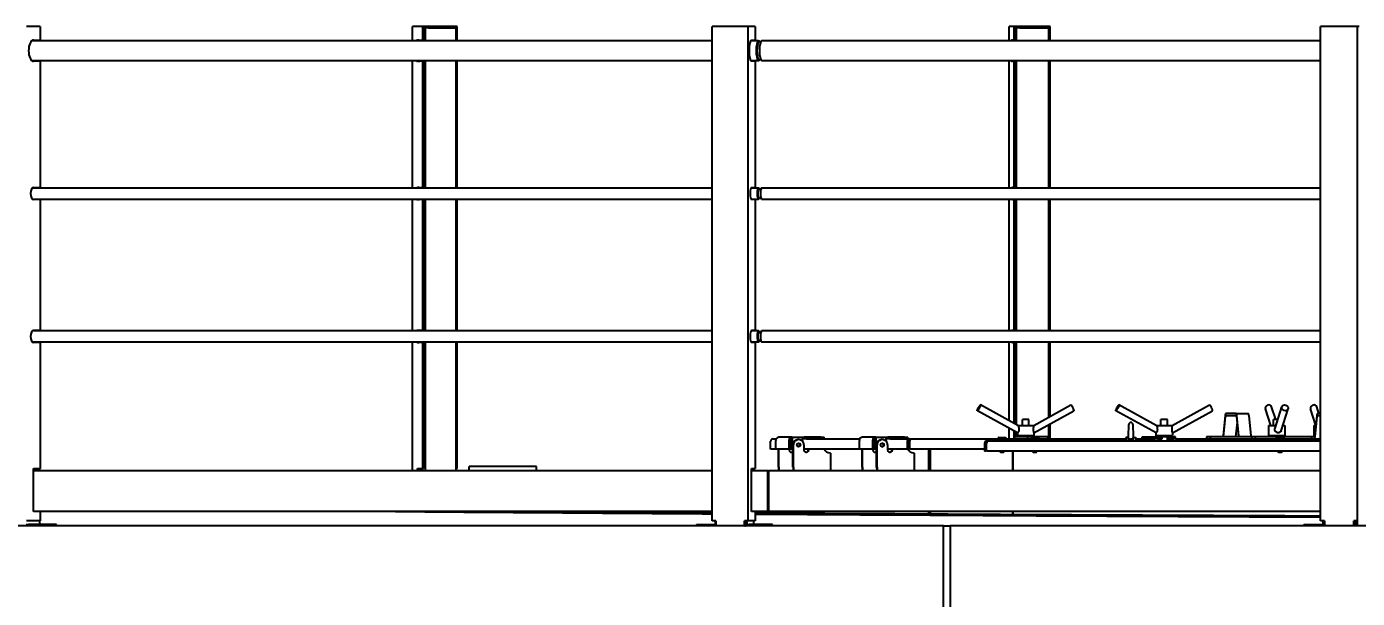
# Model space of a CAD drawing. Header units: millimetres. Extents: x 0 to 100323, y 0 to 59400.
# Drawn here: x 33944 to 37201, y 50923 to 52324 of the extents above; entities that cross this region are included whole.
import ezdxf

# ---------------------------------------------------------------- set-up
doc = ezdxf.new("R2010")
doc.units = ezdxf.units.MM
doc.header["$LTSCALE"] = 100
doc.layers.add('Dimension', color=7, linetype='Continuous', lineweight=18)
doc.layers.add('Visible', color=7, linetype='Continuous', lineweight=25)
doc.layers.add('P_Cable Ducts (CD)', color=30, linetype='Continuous', lineweight=18, true_color=0xff7f00)
doc.styles.add('Title', font='arial.ttf')
doc.dimstyles.new('Default - Method 2b', dxfattribs={"dimscale": 100, "dimtxt": 3, "dimasz": 2.5, "dimexe": 3, "dimexo": 0.5, "dimgap": 0.7, "dimtad": 0, "dimtoh": 1, "dimdec": 0, "dimrnd": 1e-08, "dimtxsty": 'Title', "dimcen": 0.09, "dimdle": 10, "dimclrd": 256, "dimclre": 256, "dimclrt": 7, "dimadec": 0, "dimazin": 2, "dimtfac": 0.833333, "dimtdec": 1, "dimtmove": 0, "dimatfit": 3, "dimfxl": 1, "dimtolj": 1, "dimlwd": -1, "dimlwe": -1, "dimarcsym": 0})

# ---------------------------------------------------------------- blocks, each defined once
blk = doc.blocks.new('*D43')
at = {"layer": 'Defpoints', "color": 0, "transparency": 16777216}
for p in [(45638.8, 52323.5), (47905.4, 52323.5), (29571.2, 44740.5)]:
    blk.add_point(p, dxfattribs=at)
at = {"layer": 'Dimension', "transparency": 16777216}
for p, q in [((45688.8, 52323.5), (48205.4, 52323.5)), ((47905.4, 52073.5), (47905.4, 49048.8)), ((47905.4, 44990.5), (47905.4, 48015.3)), ((29621.2, 44740.5), (48205.4, 44740.5))]:
    blk.add_line(p, q, dxfattribs=at)
for points in [[(47863.8, 52073.5), (47947.1, 52073.5), (47905.4, 52323.5)], [(47863.8, 44990.5), (47947.1, 44990.5), (47905.4, 44740.5)]]:
    blk.add_solid(points, dxfattribs=at)
at = {"layer": 'Dimension', "color": 7, "transparency": 16777216, "insert": (48058.7, 48085.3), "char_height": 300, "attachment_point": 7, "rotation": 90, "style": 'Title'}
blk.add_mtext('\\A1;7583', dxfattribs=at)

msp = doc.modelspace()

# ---------------------------------------------------------------- linework, layer by layer
at = {"layer": 'P_Cable Ducts (CD)'}
msp.add_line((35441.9, 51134.2), (35441.9, 51135.5), dxfattribs=at)
at = {"layer": 'Visible'}
for p, q in [((33977.6, 52323.5), (33944.2, 52323.5)), ((33977.6, 52323.5), (33977.6, 52290.5)), ((34913, 52323.5), (34888.9, 52323.5)), ((34888.9, 52288.7), (34888.9, 52323.5)), ((34997.9, 52323.5), (34913, 52323.5)), ((34913, 52323.5), (34913, 52290.5)), ((34915.8, 52320.5), (34915.8, 52290.5)), ((34917.7, 52320.5), (34915.8, 52320.5)), ((34917.7, 52320.5), (34919.3, 52320.5)), ((34919.3, 52320.5), (34919.3, 52288.7)), ((34927.8, 52320.5), (34919.3, 52320.5)), ((34927.8, 52320.5), (34986.4, 52320.5)), ((34986.4, 52320.5), (34994.9, 52320.5)), ((34995.1, 52320.5), (34994.9, 52320.5)), ((34994.9, 52320.5), (34994.9, 52288.7)), ((34995.1, 52290.5), (34995.1, 52320.5)), ((34997.9, 52290.5), (34997.9, 52323.5)), ((35709.7, 52323.5), (35622.3, 52323.5)), ((35622.3, 51112.5), (35622.3, 52323.5)), ((35727.2, 52323.5), (35709.7, 52323.5)), ((35709.7, 51112.5), (35709.7, 52323.5)), ((35727.2, 52323.5), (35727.2, 52290.5)), ((36360, 52323.5), (36349.1, 52323.5)), ((36349.1, 52288.7), (36349.1, 52323.5)), ((36449, 52323.5), (36360, 52323.5)), ((36360, 52323.5), (36360, 52290.5)), ((36363, 52320.5), (36363, 52290.5)), ((36365, 52320.5), (36363, 52320.5)), ((36365, 52320.5), (36365.7, 52320.5)), ((36365.7, 52320.5), (36365.7, 52288.7)), ((36374.6, 52320.5), (36365.7, 52320.5)), ((36374.6, 52320.5), (36435.9, 52320.5)), ((36435.9, 52320.5), (36444.8, 52320.5)), ((36446.1, 52320.5), (36444.8, 52320.5)), ((36444.8, 52320.5), (36444.8, 52288.7)), ((36446.1, 52290.5), (36446.1, 52320.5)), ((36449, 52290.5), (36449, 52323.5)), ((37201, 52323.5), (37111.1, 52323.5)), ((37111.1, 51112.5), (37111.1, 52323.5)), ((37205.1, 52323.5), (37201, 52323.5)), ((37201, 51112.5), (37201, 52323.5)), ((35622.3, 52288.7), (33956.5, 52288.7)), ((33957.5, 52288.7), (33957.1, 52289.2)), ((33959, 52290.2), (33960.2, 52288.7)), ((33960.9, 52290.5), (33977.6, 52290.5)), ((33975.4, 52290.5), (33975.4, 52288.7)), ((34900.9, 52290.5), (34913, 52290.5)), ((34907.3, 52290.5), (34908.3, 52288.7)), ((34913, 52290.5), (34915.8, 52290.5)), ((34994.9, 52290.5), (34995.1, 52290.5)), ((34995.1, 52290.5), (34997.9, 52290.5)), ((35735.3, 52288.7), (35716.1, 52288.7)), ((35718.4, 52290.5), (35727.2, 52290.5)), ((35723.5, 52290.5), (35723.5, 52288.7)), ((35734.3, 52285), (35735.9, 52285)), ((35735.6, 52284.8), (35736.5, 52285.4)), ((37111.1, 52288.7), (35743, 52288.7)), ((36354.6, 52290.5), (36360, 52290.5)), ((36360, 52290.5), (36363, 52290.5)), ((36360.3, 52290.5), (36360.7, 52288.7)), ((36444.8, 52290.5), (36446.1, 52290.5)), ((36446.1, 52290.5), (36449, 52290.5)), ((33956.5, 52240.4), (35622.3, 52240.4)), ((33977.6, 52238.5), (33960.9, 52238.5)), ((33975.4, 52240.4), (33975.4, 52238.5)), ((33977.6, 52238.5), (33977.6, 51929.5)), ((34888.9, 51928), (34888.9, 52240.4)), ((34913, 52238.5), (34900.9, 52238.5)), ((34913, 52238.5), (34913, 51929.5)), ((34915.8, 52238.5), (34913, 52238.5)), ((34915.8, 52238.5), (34915.8, 51929.5)), ((34919.3, 52240.4), (34919.3, 51928)), ((34994.9, 52240.4), (34994.9, 51928)), ((34995.1, 52238.5), (34994.9, 52238.5)), ((34997.9, 52238.5), (34995.1, 52238.5)), ((34995.1, 51929.5), (34995.1, 52238.5)), ((34997.9, 51929.5), (34997.9, 52238.5)), ((35716.1, 52240.4), (35735.3, 52240.4)), ((35727.2, 52238.5), (35718.4, 52238.5)), ((35723.5, 52240.4), (35723.5, 52238.5)), ((35727.2, 52238.5), (35727.2, 51929.5)), ((35734.3, 52244), (35735.9, 52244)), ((35735.6, 52244.2), (35736.5, 52243.7)), ((35743, 52240.4), (37111.1, 52240.4)), ((36349.1, 51928), (36349.1, 52240.4)), ((36360, 52238.5), (36354.6, 52238.5)), ((36360, 52238.5), (36360, 51929.5)), ((36363, 52238.5), (36360, 52238.5)), ((36363, 52238.5), (36363, 51929.5)), ((36365.7, 52240.4), (36365.7, 51928)), ((36444.8, 52240.4), (36444.8, 51928)), ((36446.1, 52238.5), (36444.8, 52238.5)), ((36449, 52238.5), (36446.1, 52238.5)), ((36446.1, 51929.5), (36446.1, 52238.5)), ((36449, 51929.5), (36449, 52238.5)), ((35622.3, 51928), (33957.9, 51928)), ((33958.3, 51928.4), (33958.6, 51928)), ((33960.9, 51929.5), (33977.6, 51929.5)), ((33975.4, 51929.5), (33975.4, 51928)), ((34900.9, 51929.5), (34913, 51929.5)), ((34906.3, 51929.5), (34907.2, 51928)), ((34913, 51929.5), (34915.8, 51929.5)), ((34994.9, 51929.5), (34995.1, 51929.5)), ((34995.1, 51929.5), (34997.9, 51929.5)), ((35735.3, 51928), (35716.8, 51928)), ((35718.4, 51929.5), (35727.2, 51929.5)), ((35723.5, 51929.5), (35723.5, 51928)), ((35734.7, 51925), (35736.1, 51925)), ((35736, 51925), (35737.6, 51925.8)), ((37111.1, 51928), (35743, 51928)), ((36354.6, 51929.5), (36360, 51929.5)), ((36359.8, 51929.5), (36360.2, 51928)), ((36360, 51929.5), (36363, 51929.5)), ((36444.8, 51929.5), (36446.1, 51929.5)), ((36446.1, 51929.5), (36449, 51929.5)), ((33957.9, 51901.1), (35622.3, 51901.1)), ((33977.6, 51899.5), (33960.9, 51899.5)), ((33975.4, 51901.1), (33975.4, 51899.5)), ((33977.6, 51899.5), (33977.6, 51579.5)), ((34888.9, 51578), (34888.9, 51901.1)), ((34913, 51899.5), (34900.9, 51899.5)), ((34913, 51899.5), (34913, 51579.5)), ((34915.8, 51899.5), (34913, 51899.5)), ((34915.8, 51899.5), (34915.8, 51579.5)), ((34919.3, 51901.1), (34919.3, 51578)), ((34994.9, 51901.1), (34994.9, 51578)), ((34995.1, 51899.5), (34994.9, 51899.5)), ((34997.9, 51899.5), (34995.1, 51899.5)), ((34995.1, 51579.5), (34995.1, 51899.5)), ((34997.9, 51579.5), (34997.9, 51899.5)), ((35716.8, 51901.1), (35735.3, 51901.1)), ((35727.2, 51899.5), (35718.4, 51899.5)), ((35723.5, 51901.1), (35723.5, 51899.5)), ((35727.2, 51899.5), (35727.2, 51579.5)), ((35734.7, 51904), (35736.1, 51904)), ((35736, 51904.1), (35737.6, 51903.3)), ((35743, 51901.1), (37111.1, 51901.1)), ((36349.1, 51578), (36349.1, 51901.1)), ((36360, 51899.5), (36354.6, 51899.5)), ((36360, 51899.5), (36360, 51579.5)), ((36363, 51899.5), (36360, 51899.5)), ((36363, 51899.5), (36363, 51579.5)), ((36365.7, 51901.1), (36365.7, 51578)), ((36444.8, 51901.1), (36444.8, 51578)), ((36446.1, 51899.5), (36444.8, 51899.5)), ((36449, 51899.5), (36446.1, 51899.5)), ((36446.1, 51579.5), (36446.1, 51899.5)), ((36449, 51579.5), (36449, 51899.5)), ((35622.3, 51578), (33957.9, 51578)), ((33958.3, 51578.4), (33958.6, 51578)), ((33960.9, 51579.5), (33977.6, 51579.5)), ((33975.4, 51579.5), (33975.4, 51578)), ((34900.9, 51579.5), (34913, 51579.5)), ((34906.3, 51579.5), (34907.2, 51578)), ((34913, 51579.5), (34915.8, 51579.5)), ((34994.9, 51579.5), (34995.1, 51579.5)), ((34995.1, 51579.5), (34997.9, 51579.5)), ((35735.3, 51578), (35716.8, 51578)), ((35718.4, 51579.5), (35727.2, 51579.5)), ((35723.5, 51579.5), (35723.5, 51578)), ((35736.1, 51575), (35734.7, 51575)), ((35736, 51575), (35737.6, 51575.8)), ((37111.1, 51578), (35743, 51578)), ((36354.6, 51579.5), (36360, 51579.5)), ((36359.8, 51579.5), (36360.2, 51578)), ((36360, 51579.5), (36363, 51579.5)), ((36444.8, 51579.5), (36446.1, 51579.5)), ((36446.1, 51579.5), (36449, 51579.5)), ((33957.9, 51551.1), (35622.3, 51551.1)), ((33977.6, 51549.5), (33960.9, 51549.5)), ((33975.4, 51551.1), (33975.4, 51549.5)), ((33977.6, 51549.5), (33977.6, 51240.5)), ((34888.9, 51235.5), (34888.9, 51551.1)), ((34913, 51549.5), (34900.9, 51549.5)), ((34913, 51549.5), (34913, 51240.5)), ((34915.8, 51549.5), (34913, 51549.5)), ((34915.8, 51549.5), (34915.8, 51240.5)), ((34919.3, 51551.1), (34919.3, 51235.5)), ((34994.9, 51551.1), (34994.9, 51235.5)), ((34995.1, 51549.5), (34994.9, 51549.5)), ((34997.9, 51549.5), (34995.1, 51549.5)), ((34995.1, 51240.5), (34995.1, 51549.5)), ((34997.9, 51240.5), (34997.9, 51549.5)), ((35716.8, 51551.1), (35735.3, 51551.1)), ((35727.2, 51549.5), (35718.4, 51549.5)), ((35723.5, 51551.1), (35723.5, 51549.5)), ((35727.2, 51549.5), (35727.2, 51240.5)), ((35736.1, 51554), (35734.7, 51554)), ((35736, 51554.1), (35737.6, 51553.3)), ((35743, 51551.1), (37111.1, 51551.1)), ((36349.1, 51357.7), (36349.1, 51551.1)), ((36360, 51549.5), (36354.6, 51549.5)), ((36360, 51549.5), (36360, 51351.6)), ((36363, 51549.5), (36360, 51549.5)), ((36363, 51549.5), (36363, 51350)), ((36365.7, 51551.1), (36365.7, 51348.5)), ((36444.8, 51551.1), (36444.8, 51366.3)), ((36446.1, 51549.5), (36444.8, 51549.5)), ((36449, 51549.5), (36446.1, 51549.5)), ((36446.1, 51367), (36446.1, 51549.5)), ((36449, 51368.6), (36449, 51549.5)), ((36369.6, 51346.4), (36278.6, 51396.5)), ((36408.9, 51346.5), (36499.7, 51396.5)), ((36708.5, 51346.4), (36617.5, 51396.5)), ((36747.9, 51346.5), (36838.7, 51396.5)), ((37001.2, 51360.5), (36991.1, 51391.9)), ((36999.5, 51339.7), (37016.2, 51391.9)), ((37106.7, 51375.8), (37101.6, 51391.9)), ((36369.3, 51328.3), (36270.9, 51382.5)), ((36397.1, 51360.5), (36381.1, 51360.5)), ((36381.1, 51346.5), (36381.1, 51360.5)), ((36397.1, 51346.5), (36397.1, 51360.5)), ((36409.1, 51328.4), (36507.4, 51382.5)), ((36708.3, 51328.3), (36609.8, 51382.5)), ((36736.1, 51360.5), (36720.1, 51360.5)), ((36720.1, 51346.5), (36720.1, 51360.5)), ((36736.1, 51346.5), (36736.1, 51360.5)), ((36748.1, 51328.4), (36846.4, 51382.5)), ((36877.6, 51370.8), (36872.6, 51321)), ((36873.3, 51318.5), (36878.3, 51368.3)), ((36904.3, 51375.8), (36879.1, 51375.8)), ((36879.1, 51370.8), (36904.3, 51370.8)), ((36904.3, 51375.8), (36933.8, 51375.8)), ((36905, 51368.3), (36910, 51318.5)), ((36910.8, 51321), (36905.8, 51370.8)), ((36935.3, 51370.8), (36940.3, 51321)), ((36988.9, 51346.5), (36975.9, 51387.1)), ((37006.2, 51360.5), (36995.7, 51360.5)), ((36995.7, 51346.5), (36995.7, 51360.5)), ((37014.3, 51333.4), (37031.5, 51387.1)), ((37099.3, 51346.5), (37086.3, 51387.1)), ((37101.7, 51370.8), (37096.8, 51321)), ((37097.5, 51318.5), (37102.5, 51368.3)), ((37111.1, 51375.8), (37103.3, 51375.8)), ((37103.3, 51370.8), (37111.1, 51370.8)), ((36349.1, 51313.5), (36349.1, 51339.4)), ((36360, 51333.4), (36360, 51313.5)), ((36363, 51331.7), (36363, 51318.5)), ((36365.7, 51330.2), (36365.7, 51318.5)), ((36369.1, 51328.4), (36369.1, 51321.5)), ((36369.3, 51346.5), (36409.1, 51346.5)), ((36409.1, 51346.5), (36409.1, 51345.4)), ((36409.1, 51329), (36409.1, 51321.5)), ((36444.8, 51348), (36444.8, 51313.5)), ((36446.1, 51313.5), (36446.1, 51348.7)), ((36449, 51313.5), (36449, 51350.3)), ((36640.7, 51318.9), (36641.5, 51348.7)), ((36651.5, 51348.7), (36652.2, 51318.9)), ((36708.1, 51328.4), (36708.1, 51321.5)), ((36708.3, 51346.5), (36748.1, 51346.5)), ((36748.1, 51346.5), (36748.1, 51345.4)), ((36748.1, 51329), (36748.1, 51321.5)), ((36906.4, 51354.1), (36902.9, 51318.5)), ((36983.7, 51346.5), (37001.7, 51346.5)), ((36983.7, 51346.5), (36983.7, 51321.5)), ((37018.5, 51346.5), (37023.7, 51346.5)), ((37023.7, 51346.5), (37023.7, 51321.5)), ((37094.1, 51346.5), (37099.3, 51346.5)), ((37094.1, 51346.5), (37094.1, 51321.5)), ((35765.1, 51288.5), (35765.1, 51307.5)), ((35765.1, 51307.5), (35765.2, 51307.5)), ((35771.1, 51313.5), (35778.6, 51313.5)), ((35777.5, 51288.5), (35777.5, 51309.5)), ((35817.3, 51317.5), (35785.4, 51317.5)), ((35809.5, 51309.5), (35809.5, 51288.5)), ((35813.4, 51288.5), (35813.4, 51309.5)), ((35817.3, 51317.5), (35842, 51317.5)), ((35817.3, 51313.5), (35817.3, 51317.5)), ((35818, 51288.5), (35818, 51309.5)), ((35818.7, 51288.5), (35818.7, 51309.5)), ((35819.7, 51244), (35819.7, 51298.5)), ((35820.8, 51244), (35820.8, 51298.5)), ((35833.6, 51311.5), (35832.5, 51311.5)), ((35842, 51317.5), (35845.6, 51317.5)), ((35845.6, 51313.5), (35843.2, 51313.5)), ((35843.3, 51309.5), (35843.3, 51306.9)), ((35845.6, 51317.5), (35847.3, 51317.5)), ((35845.6, 51313.5), (35845.6, 51317.5)), ((35847.3, 51313.5), (35845.6, 51313.5)), ((35846.4, 51298.5), (35846.4, 51286.5)), ((35887.7, 51317.5), (35847.3, 51317.5)), ((35847.3, 51317.5), (35847.3, 51313.5)), ((35853.2, 51313.5), (35847.3, 51313.5)), ((35853.2, 51313.5), (35983.3, 51313.5)), ((35887.7, 51317.5), (35895.9, 51317.5)), ((35895.9, 51313.5), (35895.9, 51317.5)), ((35982.2, 51288.5), (35982.2, 51309.5)), ((36022.1, 51317.5), (35990.1, 51317.5)), ((36014.2, 51309.5), (36014.2, 51288.5)), ((36018.1, 51288.5), (36018.1, 51309.5)), ((36022.1, 51317.5), (36046.7, 51317.5)), ((36022.1, 51313.5), (36022.1, 51317.5)), ((36022.8, 51288.5), (36022.8, 51309.5)), ((36023.5, 51288.5), (36023.5, 51309.5)), ((36024.4, 51244), (36024.4, 51298.5)), ((36025.5, 51244), (36025.5, 51298.5)), ((36038.3, 51311.5), (36037.2, 51311.5)), ((36046.7, 51317.5), (36050.3, 51317.5)), ((36050.3, 51313.5), (36047.9, 51313.5)), ((36048.1, 51309.5), (36048.1, 51306.9)), ((36050.3, 51317.5), (36052, 51317.5)), ((36050.3, 51313.5), (36050.3, 51317.5)), ((36052, 51313.5), (36050.3, 51313.5)), ((36051.1, 51298.5), (36051.1, 51286.5)), ((36092.4, 51317.5), (36052, 51317.5)), ((36052, 51317.5), (36052, 51313.5)), ((36057.9, 51313.5), (36052, 51313.5)), ((36057.9, 51313.5), (36105.2, 51313.5)), ((36092.4, 51317.5), (36100.7, 51317.5)), ((36099.3, 51307.5), (36099.5, 51307.5)), ((36102.4, 51307.5), (36099.5, 51307.5)), ((36099.5, 51307.5), (36099.5, 51288.5)), ((36100.7, 51313.5), (36100.7, 51317.5)), ((36102.4, 51307.5), (36102.4, 51288.5)), ((36102.4, 51300.5), (36104.9, 51300.5)), ((36102.4, 51296.5), (36104.9, 51296.5)), ((36104.9, 51307.5), (36104.9, 51288.5)), ((36104.9, 51307.5), (36105.4, 51307.5)), ((36105.2, 51310.5), (36105.2, 51313.5)), ((36105.2, 51313.5), (36322.2, 51313.5)), ((36105.4, 51288.5), (36105.4, 51307.5)), ((36105.4, 51307.5), (36106.3, 51307.5)), ((36291.5, 51302.5), (36288.5, 51302.5)), ((36288.5, 51302.5), (36288.5, 51283.5)), ((36291.5, 51302.5), (36291.5, 51283.5)), ((36293.6, 51283.5), (36293.6, 51302.5)), ((36293.6, 51302.5), (36294.5, 51302.5)), ((36294.5, 51308.5), (36294.5, 51302.5)), ((36294.5, 51308.5), (37111.1, 51308.5)), ((36321.5, 51310.5), (36341.5, 51310.5)), ((36321.5, 51308.5), (36321.5, 51310.5)), ((36322.2, 51316.5), (36322.2, 51311.1)), ((36324.4, 51311.1), (36322.2, 51311.1)), ((36323.5, 51316.9), (36322.4, 51316.5)), ((36323.5, 51316.9), (36324.4, 51316.9)), ((36323.5, 51311.1), (36323.5, 51310.5)), ((36324.4, 51316.9), (36331.2, 51316.9)), ((36326.6, 51311.1), (36324.4, 51311.1)), ((36326.6, 51316.5), (36326.6, 51311.1)), ((36331.2, 51311.1), (36326.6, 51311.1)), ((36331.2, 51316.9), (36338.2, 51316.9)), ((36335.8, 51311.1), (36331.2, 51311.1)), ((36335.8, 51316.5), (36335.8, 51311.1)), ((36338.2, 51311.1), (36335.8, 51311.1)), ((36338.2, 51316.9), (36339.5, 51316.9)), ((36340.7, 51311.1), (36338.2, 51311.1)), ((36339.5, 51316.9), (36340.5, 51316.5)), ((36339.5, 51311.1), (36339.5, 51310.5)), ((36340.7, 51316.5), (36340.7, 51311.1)), ((36340.7, 51313.5), (36402.3, 51313.5)), ((36341.5, 51308.5), (36341.5, 51310.5)), ((36361.7, 51318.5), (36361.7, 51318.5)), ((36394, 51318.5), (36361.7, 51318.5)), ((36361.7, 51318.5), (36361.7, 51313.5)), ((36369.1, 51321.5), (36409.1, 51321.5)), ((36374.1, 51318.5), (36374.1, 51321.5)), ((36443.3, 51318.5), (36394, 51318.5)), ((36394, 51318.5), (36394, 51313.5)), ((36401.5, 51310.5), (36421.5, 51310.5)), ((36401.5, 51308.5), (36401.5, 51310.5)), ((36402.3, 51316.5), (36402.3, 51311.1)), ((36405.2, 51311.1), (36402.3, 51311.1)), ((36403.5, 51316.9), (36402.8, 51316.7)), ((36403.5, 51316.9), (36405.2, 51316.9)), ((36403.5, 51311.1), (36403.5, 51310.5)), ((36404.1, 51318.5), (36404.1, 51321.5)), ((36405.2, 51316.9), (36412.6, 51316.9)), ((36408, 51311.1), (36405.2, 51311.1)), ((36408, 51316.5), (36408, 51311.1)), ((36412.6, 51311.1), (36408, 51311.1)), ((36412.6, 51316.9), (36418.9, 51316.9)), ((36417.2, 51311.1), (36412.6, 51311.1)), ((36417.2, 51316.5), (36417.2, 51311.1)), ((36418.9, 51311.1), (36417.2, 51311.1)), ((36418.9, 51316.9), (36419.5, 51316.9)), ((36420.6, 51311.1), (36418.9, 51311.1)), ((36419.5, 51316.9), (36420.1, 51316.7)), ((36419.5, 51311.1), (36419.5, 51310.5)), ((36420.6, 51316.5), (36420.6, 51311.1)), ((36420.6, 51313.5), (36634, 51313.5)), ((36421.5, 51308.5), (36421.5, 51310.5)), ((36443.3, 51318.5), (36443.3, 51313.5)), ((36640.7, 51317.5), (36634, 51316.5)), ((36634, 51316.5), (36640.7, 51316.5)), ((36634, 51316.5), (36634, 51308.5)), ((36640.5, 51308.5), (36640.7, 51318.9)), ((36645.7, 51312.3), (36647.3, 51312.3)), ((36652.2, 51318.9), (36652.5, 51308.5)), ((36652.2, 51317.5), (36659, 51316.5)), ((36652.3, 51316.5), (36659, 51316.5)), ((36659, 51316.5), (36659, 51308.5)), ((36659, 51313.5), (36701.1, 51313.5)), ((36674, 51313.5), (36674, 51318.5)), ((36674, 51318.5), (36706.3, 51318.5)), ((36701.1, 51313.5), (36706.3, 51313.5)), ((36712.1, 51318.5), (36706.3, 51318.5)), ((36712.1, 51313.5), (36706.3, 51313.5)), ((36708.1, 51321.5), (36748.1, 51321.5)), ((36712.1, 51318.5), (36722.9, 51318.5)), ((36712.1, 51313.5), (36722.9, 51313.5)), ((36713.1, 51318.5), (36713.1, 51321.5)), ((36720.1, 51308.5), (36720.1, 51313.5)), ((36722.9, 51313.5), (36722.9, 51318.5)), ((36739.1, 51318.5), (36722.9, 51318.5)), ((36736.1, 51308.5), (36736.1, 51318.5)), ((36736.1, 51313.5), (36737.1, 51313.5)), ((36737.1, 51313.5), (36740.6, 51313.5)), ((36739.1, 51318.5), (36740.6, 51318.5)), ((36740.6, 51318.5), (36751.4, 51318.5)), ((36740.6, 51313.5), (36740.6, 51318.5)), ((36740.6, 51313.5), (36751.4, 51313.5)), ((36743.1, 51318.5), (36743.1, 51321.5)), ((36755.6, 51318.5), (36751.4, 51318.5)), ((36755.6, 51313.5), (36751.4, 51313.5)), ((36755.6, 51313.5), (36755.6, 51318.5)), ((36755.6, 51313.5), (37002.3, 51313.5)), ((36840.6, 51318.5), (36831.9, 51318.5)), ((36831.9, 51318.5), (36831.9, 51313.5)), ((36840.6, 51318.5), (36840.6, 51313.5)), ((36942.4, 51318.5), (36840.6, 51318.5)), ((36951.1, 51318.5), (36942.4, 51318.5)), ((36942.4, 51318.5), (36942.4, 51313.5)), ((36951.1, 51318.5), (36951.1, 51313.5)), ((37089.7, 51318.5), (36951.1, 51318.5)), ((36983.7, 51321.5), (37023.7, 51321.5)), ((36988.7, 51318.5), (36988.7, 51321.5)), ((37001.5, 51310.5), (37021.5, 51310.5)), ((37001.5, 51308.5), (37001.5, 51310.5)), ((37002.3, 51316.5), (37002.3, 51311.1)), ((37005.2, 51311.1), (37002.3, 51311.1)), ((37003.5, 51316.9), (37002.8, 51316.7)), ((37003.5, 51316.9), (37005.2, 51316.9)), ((37003.5, 51311.1), (37003.5, 51310.5)), ((37005.2, 51316.9), (37012.6, 51316.9)), ((37008, 51311.1), (37005.2, 51311.1)), ((37008, 51316.5), (37008, 51311.1)), ((37012.6, 51311.1), (37008, 51311.1)), ((37012.6, 51316.9), (37018.9, 51316.9)), ((37017.2, 51311.1), (37012.6, 51311.1)), ((37017.2, 51316.5), (37017.2, 51311.1)), ((37018.9, 51311.1), (37017.2, 51311.1)), ((37018.7, 51318.5), (37018.7, 51321.5)), ((37018.9, 51316.9), (37019.5, 51316.9)), ((37020.6, 51311.1), (37018.9, 51311.1)), ((37019.5, 51316.9), (37020.1, 51316.7)), ((37019.5, 51311.1), (37019.5, 51310.5)), ((37020.6, 51316.5), (37020.6, 51311.1)), ((37020.6, 51313.5), (37111.1, 51313.5)), ((37021.5, 51308.5), (37021.5, 51310.5)), ((37096, 51318.5), (37089.7, 51318.5)), ((37089.7, 51313.5), (37089.7, 51318.5)), ((37094.1, 51321.5), (37096.8, 51321.5)), ((35777.5, 51288.5), (35765.1, 51288.5)), ((35809.5, 51288.5), (35777.5, 51288.5)), ((35783.9, 51244), (35783.9, 51288.5)), ((35785, 51244), (35785, 51288.5)), ((35813.4, 51288.5), (35809.5, 51288.5)), ((35810.6, 51288.5), (35810.6, 51286.5)), ((35818, 51288.5), (35813.4, 51288.5)), ((35818, 51288.5), (35818.7, 51288.5)), ((35819.7, 51288.5), (35818.7, 51288.5)), ((35982.2, 51288.5), (35846.4, 51288.5)), ((35857.1, 51286.5), (35857.1, 51288.5)), ((35858.2, 51286.5), (35858.2, 51288.5)), ((35911.4, 51278.1), (35911.4, 51274)), ((35911.4, 51274.5), (35911.4, 51235.5)), ((35911.4, 51274.5), (35911.4, 51274.5)), ((35911.4, 51274), (35911.4, 51274)), ((36014.2, 51288.5), (35982.2, 51288.5)), ((35988.7, 51244), (35988.7, 51288.5)), ((35989.7, 51244), (35989.7, 51288.5)), ((36018.1, 51288.5), (36014.2, 51288.5)), ((36015.3, 51288.5), (36015.3, 51286.5)), ((36022.8, 51288.5), (36018.1, 51288.5)), ((36022.8, 51288.5), (36023.5, 51288.5)), ((36024.4, 51288.5), (36023.5, 51288.5)), ((36099.5, 51288.5), (36051.1, 51288.5)), ((36061.9, 51286.5), (36061.9, 51288.5)), ((36062.9, 51286.5), (36062.9, 51288.5)), ((36102.4, 51288.5), (36099.5, 51288.5)), ((36104.9, 51288.5), (36105.4, 51288.5)), ((36288.5, 51288.5), (36105.4, 51288.5)), ((36116.1, 51278.1), (36116.1, 51274)), ((36116.1, 51274.5), (36116.1, 51235.5)), ((36116.1, 51274.5), (36116.1, 51274.5)), ((36116.1, 51274), (36116.1, 51274)), ((36151.6, 51288.5), (36151.6, 51235.5)), ((36155.5, 51288.5), (36155.5, 51235.5)), ((36155.5, 51235.5), (36155.5, 51288.5)), ((36156.2, 51235.5), (36156.2, 51288.5)), ((36291.5, 51283.5), (36288.5, 51283.5)), ((36293.6, 51288.5), (36291.5, 51288.5)), ((37111.1, 51283.5), (36293.6, 51283.5)), ((36326.5, 51283.5), (36326.5, 51281.5)), ((36326.5, 51281.5), (36336.5, 51281.5)), ((36327.5, 51280.5), (36326.5, 51281.5)), ((36327.5, 51280.5), (36335.5, 51280.5)), ((36335.5, 51280.5), (36336.5, 51281.5)), ((36336.5, 51283.5), (36336.5, 51281.5)), ((36357.4, 51283.5), (36357.4, 51235.5)), ((36357.5, 51235.5), (36357.5, 51283.5)), ((36406.5, 51283.5), (36406.5, 51281.5)), ((36406.5, 51281.5), (36416.5, 51281.5)), ((36407.5, 51280.5), (36406.5, 51281.5)), ((36407.5, 51280.5), (36415.5, 51280.5)), ((36415.5, 51280.5), (36416.5, 51281.5)), ((36416.5, 51283.5), (36416.5, 51281.5)), ((37006.5, 51283.5), (37006.5, 51281.5)), ((37006.5, 51281.5), (37016.5, 51281.5)), ((37007.5, 51280.5), (37006.5, 51281.5)), ((37007.5, 51280.5), (37015.5, 51280.5)), ((37015.5, 51280.5), (37016.5, 51281.5)), ((37016.5, 51283.5), (37016.5, 51281.5)), ((33960.7, 51135.5), (33960.7, 51240.5)), ((33960.7, 51240.5), (33977.6, 51240.5)), ((35622.3, 51235.5), (33960.7, 51235.5)), ((33961.7, 51240.5), (33961.7, 51235.5)), ((33975.4, 51240.5), (33975.4, 51235.5)), ((34900.8, 51235.5), (34900.8, 51240.5)), ((34900.8, 51240.5), (34913, 51240.5)), ((34903.6, 51240.5), (34903.6, 51235.5)), ((34909.4, 51240.5), (34909.4, 51235.5)), ((34913, 51240.5), (34915.8, 51240.5)), ((34994.9, 51240.5), (34995.1, 51240.5)), ((34995.1, 51240.5), (34997.9, 51240.5)), ((35192, 51245.5), (35027, 51245.5)), ((35027, 51235.5), (35027, 51245.5)), ((35192, 51235.5), (35192, 51245.5)), ((35718.3, 51135.5), (35718.3, 51240.5)), ((35718.3, 51240.5), (35727.2, 51240.5)), ((35758.5, 51235.5), (35718.3, 51235.5)), ((35723.5, 51240.5), (35723.5, 51235.5)), ((35758.5, 51235.5), (35759.6, 51235.5)), ((35758.5, 51135.5), (35758.5, 51235.5)), ((35759.8, 51235.5), (35759.6, 51235.5)), ((35759.6, 51235.5), (35759.6, 51135.5)), ((35759.8, 51235.5), (35759.8, 51135.5)), ((37111.1, 51235.5), (35759.8, 51235.5)), ((33961.2, 51135.5), (33960.7, 51135.5)), ((35622.3, 51135.5), (33961.2, 51135.5)), ((33977.6, 51135.5), (33977.6, 51112.5)), ((35374.3, 51135.5), (35374.3, 51134.7)), ((35718.6, 51135.5), (35718.3, 51135.5)), ((35758.5, 51135.5), (35718.6, 51135.5)), ((35727.2, 51135.5), (35727.2, 51112.5)), ((35759.6, 51135.5), (35758.5, 51135.5)), ((35759.8, 51135.5), (35759.6, 51135.5)), ((37111.1, 51135.5), (35759.8, 51135.5)), ((35839, 51131.6), (35839, 51135.5)), ((36151.6, 51135.5), (36151.6, 51129.7)), ((36155.5, 51135.5), (36155.5, 51129.7)), ((36155.5, 51129.7), (36155.5, 51135.5)), ((36156.2, 51129.7), (36156.2, 51135.5)), ((36357.4, 51135.5), (36357.4, 51128.6)), ((36357.5, 51128.6), (36357.5, 51135.5)), ((36188.3, 51100.5), (33797.3, 51100.5)), ((33943.4, 51103.5), (33948.8, 51103.5)), ((33948.3, 51112.5), (33944.2, 51112.5)), ((33977.6, 51112.5), (33948.3, 51112.5)), ((33985.2, 51103.5), (33948.8, 51103.5)), ((33975.4, 51112.5), (33975.4, 51103.5)), ((34017.2, 51103.5), (33985.2, 51103.5)), ((33985.2, 51103.5), (33985.2, 51100.5)), ((34017.2, 51100.5), (34017.2, 51103.5)), ((35583.4, 51103.5), (35623.2, 51103.5)), ((35583.4, 51103.5), (35583.4, 51100.5)), ((35631, 51112.5), (35622.3, 51112.5)), ((35623.2, 51103.5), (35629.1, 51103.5)), ((35629.1, 51112.5), (35629.1, 51109.5)), ((35629.1, 51109.5), (35629.1, 51103.5)), ((35631, 51112.5), (35631, 51100.5)), ((35709.7, 51112.5), (35700.9, 51112.5)), ((35700.9, 51100.5), (35700.9, 51112.5)), ((35701.7, 51100.5), (35701.7, 51112.5)), ((35701.7, 51100.5), (35703.8, 51100.5)), ((35703.8, 51109.5), (35703.8, 51112.5)), ((35703.8, 51109.5), (35703.8, 51100.5)), ((35706.7, 51109.5), (35706.7, 51112.5)), ((35706.7, 51109.5), (35706.7, 51103.5)), ((35706.7, 51103.5), (35712.6, 51103.5)), ((35711.8, 51112.5), (35709.7, 51112.5)), ((35727.2, 51112.5), (35711.8, 51112.5)), ((35752.4, 51103.5), (35712.6, 51103.5)), ((35723.5, 51112.5), (35723.5, 51103.5)), ((35769.2, 51103.5), (35752.4, 51103.5)), ((35752.4, 51103.5), (35752.4, 51100.5)), ((35769.2, 51100.5), (35769.2, 51103.5)), ((36188.3, 51100.5), (36204.1, 51100.5)), ((36188.3, 50800.5), (36188.3, 51100.5)), ((36204.1, 51100.5), (36204.1, 50800.5)), ((39018.8, 51100.5), (36204.1, 51100.5)), ((37069.6, 51103.5), (37110.6, 51103.5)), ((37069.6, 51103.5), (37069.6, 51100.5)), ((37110.6, 51103.5), (37116.5, 51103.5)), ((37120.1, 51112.5), (37111.1, 51112.5)), ((37116.5, 51112.5), (37116.5, 51109.5)), ((37116.5, 51109.5), (37116.5, 51103.5)), ((37119.5, 51109.5), (37119.5, 51112.5)), ((37119.5, 51109.5), (37119.5, 51100.5)), ((37120.1, 51112.5), (37120.1, 51100.5)), ((37201, 51112.5), (37192, 51112.5)), ((37192, 51100.5), (37192, 51112.5)), ((37192.1, 51100.5), (37192.1, 51112.5)), ((37193.4, 51109.5), (37193.4, 51112.5)), ((37193.4, 51109.5), (37193.4, 51100.5)), ((37196.4, 51109.5), (37196.4, 51112.5)), ((37196.4, 51109.5), (37196.4, 51103.5)), ((37196.4, 51103.5), (37202.4, 51103.5)), ((37200.3, 51112.5), (37200.3, 51103.5)), ((37201.5, 51112.5), (37201, 51112.5))]:
    msp.add_line(p, q, dxfattribs=at)
for centre, radius, start, end in [((36646.5, 51348.5), 5, 90, 178.5701), ((36646.5, 51348.5), 5, 1.4299, 90), ((36294.5, 51302.5), 6, 90, 180), ((36294.5, 51302.5), 3, 90, 180)]:
    msp.add_arc(centre, radius, start, end, dxfattribs=at)
for centre, major_axis, ratio, start_param, end_param in [((33960.9, 52264.5), (0, -26), 0.457039, 3.141593, 6.283185), ((34900.9, 52264.5), (0, 26), 0.33041, 0, 0.37951), ((34903.7, 52264.5), (0, 26), 0.33041, 0, 0.37951), ((35718.4, 52264.5), (0, -26), 0.239841, 3.141593, 6.283185), ((35735.3, 52264.5), (0, -24.2), 0.232346, 2.665778, 6.758999), ((35735.3, 52264.5), (0, 20.9), 0.232346, 6.114568, 9.593396), ((35736.2, 52264.5), (0, 20.5), 0.231804, 0.138688, 3.002905), ((35743, 52264.5), (0, -24.2), 0.231382, 3.141593, 6.283185), ((36354.6, 52264.5), (0, 26), 0.150142, 0, 0.37951), ((36357.5, 52264.5), (0, 26), 0.150142, 0, 0.37951), ((33952.9, 52264.5), (0, -26), 0.457039, 0.344645, 0.37951), ((33955.5, 52264.5), (0, -26), 0.457039, 0.227546, 0.37951), ((34900.9, 52264.5), (0, -26), 0.33041, 5.903675, 6.283185), ((34903.7, 52264.5), (0, -26), 0.33041, 5.903675, 6.283185), ((34905, 52264.5), (0, -26), 0.33041, 5.903675, 6.662696), ((34907.8, 52264.5), (0, -26), 0.33041, 5.903675, 6.117628), ((36354.6, 52264.5), (0, -26), 0.150142, 5.903675, 6.283185), ((36357.5, 52264.5), (0, -26), 0.150142, 5.903675, 6.283185), ((36359.2, 52264.5), (0, -26), 0.150142, 5.903675, 6.662696), ((33960.9, 51914.5), (0, -15), 0.457039, 3.141593, 6.283185), ((34900.9, 51914.5), (0, 15), 0.33041, 0, 0.458615), ((34903.7, 51914.5), (0, 15), 0.33041, 0, 0.458615), ((35718.4, 51914.5), (0, -15), 0.239841, 3.141593, 6.283185), ((35735.3, 51914.5), (0, -13.4), 0.232346, 2.526663, 6.898115), ((35735.3, 51914.5), (0, 10.8), 0.232346, 6.046934, 9.661029), ((35736.2, 51914.5), (0, 10.5), 0.231804, 0.115576, 3.026017), ((35743, 51914.5), (0, -13.4), 0.231382, 3.141593, 6.283185), ((36354.6, 51914.5), (0, 15), 0.150142, 0, 0.458615), ((36357.5, 51914.5), (0, 15), 0.150142, 0, 0.458615), ((33955.5, 51914.5), (0, -15), 0.457039, 0.401738, 0.458615), ((34900.9, 51914.5), (0, -15), 0.33041, 5.824571, 6.283185), ((34903.7, 51914.5), (0, -15), 0.33041, 5.824571, 6.283185), ((34905, 51914.5), (0, -15), 0.33041, 5.824571, 6.7418), ((34907.8, 51914.5), (0, -15), 0.33041, 5.824571, 5.993494), ((36354.6, 51914.5), (0, -15), 0.150142, 5.824571, 6.283185), ((36357.5, 51914.5), (0, -15), 0.150142, 5.824571, 6.283185), ((36359.2, 51914.5), (0, -15), 0.150142, 5.824571, 6.7418), ((33960.9, 51564.5), (0, -15), 0.457039, 3.141593, 6.283185), ((34900.9, 51564.5), (0, 15), 0.33041, 0, 0.458615), ((34903.7, 51564.5), (0, 15), 0.33041, 0, 0.458615), ((35718.4, 51564.5), (0, -15), 0.239841, 3.141593, 6.283185), ((35735.3, 51564.5), (0, -13.4), 0.232346, 2.526663, 6.898115), ((35735.3, 51564.5), (0, 10.8), 0.232346, 6.046934, 9.661029), ((35736.2, 51564.5), (0, -10.5), 0.231804, 3.257168, 6.16761), ((35743, 51564.5), (0, -13.4), 0.231382, 3.141593, 6.283185), ((36354.6, 51564.5), (0, 15), 0.150142, 0, 0.458615), ((36357.5, 51564.5), (0, 15), 0.150142, 0, 0.458615), ((33955.5, 51564.5), (0, -15), 0.457039, 0.401738, 0.458615), ((34900.9, 51564.5), (0, -15), 0.33041, 5.824571, 6.283185), ((34903.7, 51564.5), (0, -15), 0.33041, 5.824571, 6.283185), ((34905, 51564.5), (0, -15), 0.33041, 5.824571, 6.7418), ((34907.8, 51564.5), (0, -15), 0.33041, 5.824571, 5.993494), ((36354.6, 51564.5), (0, -15), 0.150142, 5.824571, 6.283185), ((36357.5, 51564.5), (0, -15), 0.150142, 5.824571, 6.283185), ((36359.2, 51564.5), (0, -15), 0.150142, 5.824571, 6.7418), ((36503.6, 51389.5), (-3.86, 7.01), 0.15265, 3.141593, 6.283185), ((36842.5, 51389.5), (-3.86, 7.01), 0.15265, 3.141593, 6.283185), ((36983.5, 51389.5), (-7.62, -2.44), 0.86572, 3.141593, 6.283185), ((37094, 51389.5), (-7.62, -2.44), 0.86572, 3.141593, 6.283185), ((36879.1, 51365.8), (0, 10), 0.173648, 0, 1.047198), ((36879.1, 51365.8), (0, 5), 0.173648, 0, 1.047198), ((36904.3, 51365.8), (0, 10), 0.173648, 5.235988, 6.283185), ((36904.3, 51365.8), (0, 5), 0.173648, 5.235988, 6.283185), ((36933.8, 51365.8), (0, 10), 0.173648, 5.235988, 6.283185), ((37103.3, 51365.8), (0, 10), 0.173648, 0, 1.047198), ((37103.3, 51365.8), (0, 5), 0.173648, 0, 1.047198), ((35771.1, 51307.5), (0, 6), 0.984808, 0, 1.570796), ((35785.4, 51309.5), (0, 8), 0.984808, 0, 1.570796), ((35817.3, 51309.5), (0, 8), 0.984808, 0, 1.570796), ((35817.3, 51309.5), (0, 4), 0.984808, 0, 1.570796), ((35817.3, 51309.5), (0, 8), 0.173648, 4.712389, 6.283185), ((35817.3, 51309.5), (0, 4), 0.173648, 4.712389, 6.283185), ((35832.5, 51298.5), (0, 13), 0.984808, 0, 1.570796), ((35833.6, 51298.5), (0, 13), 0.984808, 4.712389, 7.853982), ((35831.8, 51298.5), (0, -4.5), 0.984808, 0.197194, 2.944398), ((35832.5, 51298.5), (0, 4.5), 0.984808, 3.259416, 6.165362), ((35832.5, 51298.5), (0, -4.5), 0.984808, 0.117824, 3.023769), ((35842, 51309.5), (0, 8), 0.173648, 4.712389, 6.283185), ((35990.1, 51309.5), (0, 8), 0.984808, 0, 1.570796), ((36022.1, 51309.5), (0, 8), 0.984808, 0, 1.570796), ((36022.1, 51309.5), (0, 4), 0.984808, 0, 1.570796), ((36022.1, 51309.5), (0, 8), 0.173648, 4.712389, 6.283185), ((36022.1, 51309.5), (0, 4), 0.173648, 4.712389, 6.283185), ((36037.2, 51298.5), (0, 13), 0.984808, 0, 1.570796), ((36038.3, 51298.5), (0, 13), 0.984808, 4.712389, 7.853982), ((36036.6, 51298.5), (0, -4.5), 0.984808, 0.197194, 2.944398), ((36037.2, 51298.5), (0, 4.5), 0.984808, 3.259416, 6.165362), ((36037.2, 51298.5), (0, -4.5), 0.984808, 0.117824, 3.023769), ((36046.7, 51309.5), (0, 8), 0.173648, 4.712389, 6.283185), ((36105.2, 51307.5), (0, 6), 0.984808, 0, 1.570796), ((36105.2, 51307.5), (0, 3), 0.984808, 0, 1.570796), ((36105.2, 51307.5), (0, 6), 0.173648, 4.712389, 6.283185), ((36105.2, 51307.5), (0, 3), 0.173648, 4.712389, 6.283185), ((36871.8, 51323.5), (0, -5), 0.173648, 0, 1.047198), ((36911.5, 51323.5), (0, -5), 0.173648, 5.235988, 6.283185), ((36941.1, 51323.5), (0, -5), 0.173648, 5.235988, 6.283185), ((37096, 51323.5), (0, -5), 0.173648, 0, 1.047198), ((37096, 51323.5), (0, -10), 0.173648, 0, 1.047198), ((35816.5, 51286.5), (0, -6), 0.984808, 4.712389, 6.85866), ((35815.5, 51286.5), (0, -6), 0.984808, 0.088278, 0.804609), ((35852.3, 51286.5), (0, -6), 0.984808, 4.712389, 7.853982), ((35851.2, 51286.5), (0, -6), 0.984808, 0.088278, 1.570796), ((35911.4, 51296.5), (0, -17.5), 0.984808, 5.187169, 6.229105), ((35910.4, 51278.1), (0, 1), 0.984808, 4.712389, 6.229105), ((36021.2, 51286.5), (0, -6), 0.984808, 4.712389, 6.85866), ((36020.2, 51286.5), (0, -6), 0.984808, 0.088278, 0.804609), ((36057, 51286.5), (0, -6), 0.984808, 4.712389, 7.853982), ((36056, 51286.5), (0, -6), 0.984808, 0.088278, 1.570796), ((36116.1, 51296.5), (0, -17.5), 0.984808, 5.187169, 6.229105), ((36115.1, 51278.1), (0, 1), 0.984808, 4.712389, 6.229105), ((35833.2, 51244), (0, -50), 0.984808, 4.712389, 4.883219), ((35834.2, 51244), (0, 50), 0.984808, 1.570796, 1.741626), ((35869, 51244), (0, -50), 0.984808, 4.712389, 4.883219), ((35870, 51244), (0, 50), 0.984808, 1.570796, 1.741626), ((36037.9, 51244), (0, -50), 0.984808, 4.712389, 4.883219), ((36039, 51244), (0, 50), 0.984808, 1.570796, 1.741626), ((36073.7, 51244), (0, -50), 0.984808, 4.712389, 4.883219), ((36074.7, 51244), (0, 50), 0.984808, 1.570796, 1.741626), ((37609.3, 51220.6), (-8037.1, 27.1), 0.012504, 1.220011, 1.321027), ((37609.3, 51221.1), (-7837.1, 26.4), 0.012504, 1.26578, 1.31451), ((37609.3, 51221.1), (-7837.1, 26.4), 0.012504, 1.32832, 1.507232), ((37609.3, 51220.6), (-8037.1, 27.1), 0.012504, 1.334472, 1.508817)]:
    msp.add_ellipse(centre, major_axis=major_axis, ratio=ratio, start_param=start_param, end_param=end_param, dxfattribs=at)
for centre, major_axis, ratio in [((36274.7, 51389.5), (-3.86, -7.01), 0.15265), ((36613.7, 51389.5), (-3.86, -7.01), 0.15265), ((37023.9, 51389.5), (-7.62, 2.44), 0.86572), ((35833.6, 51298.5), (0, 4.5), 0.984808), ((36038.3, 51298.5), (0, 4.5), 0.984808)]:
    msp.add_ellipse(centre, major_axis=major_axis, ratio=ratio, dxfattribs=at)
for points, knots in [([(35740.6, 52286.2), (35740.5, 52286.2), (35740.4, 52286.2), (35739.9, 52286.3), (35739.4, 52286.3), (35738.5, 52286.2), (35738, 52286.1), (35737.2, 52285.8), (35736.9, 52285.6), (35736.5, 52285.4)], [4.6750543, 4.6750543, 4.6750543, 4.6750543, 4.6846514, 4.6846514, 4.7401266, 4.7401266, 4.7956018, 4.7956018, 4.851077, 4.851077, 4.851077, 4.851077]), ([(35736.5, 52243.7), (35736.9, 52243.5), (35737.2, 52243.3), (35738, 52243), (35738.5, 52242.9), (35739.4, 52242.8), (35739.9, 52242.8), (35740.4, 52242.8), (35740.5, 52242.8), (35740.6, 52242.9)], [1.4321083, 1.4321083, 1.4321083, 1.4321083, 1.4875835, 1.4875835, 1.5430587, 1.5430587, 1.5985339, 1.5985339, 1.608131, 1.608131, 1.608131, 1.608131]), ([(35741.4, 51925.9), (35741.2, 51926), (35741.1, 51926), (35740.7, 51926.2), (35740.4, 51926.2), (35739.8, 51926.3), (35739.5, 51926.3), (35738.9, 51926.2), (35738.6, 51926.2), (35738.1, 51926), (35737.9, 51925.9), (35737.6, 51925.8)], [4.6136101, 4.6136101, 4.6136101, 4.6136101, 4.6430436, 4.6430436, 4.6892739, 4.6892739, 4.7355041, 4.7355041, 4.7817344, 4.7817344, 4.8279646, 4.8279646, 4.8279646, 4.8279646]), ([(35737.6, 51903.3), (35737.9, 51903.1), (35738.1, 51903), (35738.6, 51902.9), (35738.9, 51902.8), (35739.5, 51902.8), (35739.8, 51902.8), (35740.4, 51902.8), (35740.7, 51902.9), (35741.1, 51903), (35741.2, 51903.1), (35741.4, 51903.1)], [1.4552207, 1.4552207, 1.4552207, 1.4552207, 1.5014509, 1.5014509, 1.5476812, 1.5476812, 1.5939115, 1.5939115, 1.6401417, 1.6401417, 1.6695752, 1.6695752, 1.6695752, 1.6695752]), ([(35737.6, 51575.8), (35737.9, 51575.9), (35738.1, 51576), (35738.6, 51576.2), (35738.9, 51576.2), (35739.5, 51576.3), (35739.8, 51576.3), (35740.4, 51576.2), (35740.7, 51576.2), (35741.1, 51576), (35741.2, 51576), (35741.4, 51575.9)], [3.026017, 3.026017, 3.026017, 3.026017, 3.0722473, 3.0722473, 3.1184775, 3.1184775, 3.1647078, 3.1647078, 3.210938, 3.210938, 3.2403716, 3.2403716, 3.2403716, 3.2403716]), ([(35741.4, 51553.1), (35741.2, 51553.1), (35741.1, 51553), (35740.7, 51552.9), (35740.4, 51552.8), (35739.8, 51552.8), (35739.5, 51552.8), (35738.9, 51552.8), (35738.6, 51552.9), (35738.1, 51553), (35737.9, 51553.1), (35737.6, 51553.3)], [6.1844064, 6.1844064, 6.1844064, 6.1844064, 6.2138399, 6.2138399, 6.2600702, 6.2600702, 6.3063004, 6.3063004, 6.3525307, 6.3525307, 6.3987609, 6.3987609, 6.3987609, 6.3987609]), ([(36369.6, 51346.4), (36369.6, 51346.4), (36369.7, 51346.3), (36369.9, 51346.1), (36370.1, 51345.8), (36370.6, 51345), (36370.9, 51344.2), (36371.6, 51342.4), (36371.9, 51341.3), (36372.4, 51338.9), (36372.5, 51337.6), (36372.5, 51335.4), (36372.4, 51334.2), (36371.9, 51332.1), (36371.6, 51331.2), (36370.9, 51329.8), (36370.5, 51329.2), (36369.9, 51328.4), (36369.6, 51328.2), (36369.4, 51328.2), (36369.4, 51328.2), (36369.3, 51328.3)], [1.434504, 1.434504, 1.434504, 1.434504, 1.53123, 1.53123, 1.694843, 1.694843, 2.022068, 2.022068, 2.378652, 2.378652, 2.735236, 2.735236, 3.057187, 3.057187, 3.379138, 3.379138, 3.679571, 3.679571, 3.980005, 3.980005, 4.046195, 4.046195, 4.046195, 4.046195]), ([(36408.6, 51336.4), (36408.6, 51337.6), (36408.6, 51338.9), (36408.8, 51341.3), (36408.9, 51342.4), (36409.1, 51344.1), (36409.1, 51344.8), (36409.1, 51345.4)], [0, 0, 0, 0, 0.356584, 0.356584, 0.713168, 0.713168, 1.006658, 1.006658, 1.006658, 1.006658]), ([(36409.1, 51329), (36409.1, 51329.3), (36409.1, 51329.9), (36408.9, 51331.2), (36408.8, 51332.1), (36408.6, 51334.2), (36408.6, 51335.4), (36408.6, 51336.4)], [4.3240989, 4.3240989, 4.3240989, 4.3240989, 4.5808717, 4.5808717, 4.9028228, 4.9028228, 5.224774, 5.224774, 5.224774, 5.224774]), ([(36708.5, 51346.4), (36708.6, 51346.4), (36708.7, 51346.3), (36708.9, 51346.1), (36709, 51345.8), (36709.5, 51345), (36709.9, 51344.2), (36710.5, 51342.4), (36710.9, 51341.3), (36711.3, 51338.9), (36711.4, 51337.6), (36711.4, 51335.4), (36711.3, 51334.2), (36710.9, 51332.1), (36710.5, 51331.2), (36709.9, 51329.8), (36709.5, 51329.2), (36708.9, 51328.4), (36708.6, 51328.2), (36708.4, 51328.2), (36708.3, 51328.2), (36708.3, 51328.3)], [1.434504, 1.434504, 1.434504, 1.434504, 1.53123, 1.53123, 1.694843, 1.694843, 2.022068, 2.022068, 2.378652, 2.378652, 2.735236, 2.735236, 3.057187, 3.057187, 3.379138, 3.379138, 3.679571, 3.679571, 3.980005, 3.980005, 4.046195, 4.046195, 4.046195, 4.046195]), ([(36747.5, 51336.4), (36747.5, 51337.6), (36747.6, 51338.9), (36747.8, 51341.3), (36747.9, 51342.4), (36748, 51344.1), (36748.1, 51344.8), (36748.1, 51345.4)], [0, 0, 0, 0, 0.356584, 0.356584, 0.713168, 0.713168, 1.006658, 1.006658, 1.006658, 1.006658]), ([(36748.1, 51329), (36748.1, 51329.3), (36748.1, 51329.9), (36747.9, 51331.2), (36747.8, 51332.1), (36747.6, 51334.2), (36747.5, 51335.4), (36747.5, 51336.4)], [4.3240989, 4.3240989, 4.3240989, 4.3240989, 4.5808717, 4.5808717, 4.9028228, 4.9028228, 5.224774, 5.224774, 5.224774, 5.224774]), ([(37014.3, 51333.4), (37014.3, 51333.3), (37014.2, 51333.2), (37013.9, 51332.1), (37013.3, 51331.2), (37011.9, 51329.8), (37011.1, 51329.2), (37009.2, 51328.4), (37008.1, 51328.2), (37006.2, 51328.2), (37005.1, 51328.4), (37003.1, 51329.2), (37002.2, 51329.8), (37000.7, 51331.2), (37000, 51332.1), (36999.2, 51334.2), (36999, 51335.4), (36999, 51336.4)], [3.033793, 3.033793, 3.033793, 3.033793, 3.057187, 3.057187, 3.379138, 3.379138, 3.679571, 3.679571, 3.980005, 3.980005, 4.280438, 4.280438, 4.580872, 4.580872, 4.902823, 4.902823, 5.224774, 5.224774, 5.224774, 5.224774]), ([(36645.7, 51312.3), (36645.1, 51312.3), (36644.6, 51312.4), (36643.5, 51312.9), (36643, 51313.2), (36642.1, 51314.1), (36641.7, 51314.6), (36641.2, 51315.8), (36641, 51316.4), (36640.8, 51317.6), (36640.7, 51318.3), (36640.7, 51318.9)], [0, 0, 0, 0, 0.1637976, 0.1637976, 0.3388201, 0.3388201, 0.5445537, 0.5445537, 0.7232292, 0.7232292, 0.9176156, 0.9176156, 0.9176156, 0.9176156]), ([(36652.2, 51318.9), (36652.2, 51317.7), (36652, 51316.6), (36651.4, 51315), (36651, 51314.3), (36650.1, 51313.3), (36649.6, 51312.9), (36648.7, 51312.6), (36648.4, 51312.5), (36647.8, 51312.4), (36647.6, 51312.3), (36647.3, 51312.3)], [0, 0, 0, 0, 0.363326, 0.363326, 0.680872, 0.680872, 0.955434, 0.955434, 1.085663, 1.085663, 1.214348, 1.214348, 1.214348, 1.214348])]:
    msp.add_open_spline(points, degree=3, knots=knots, dxfattribs=at)
msp.add_open_spline([(36999, 51336.4), (36999, 51337.5), (36999.2, 51338.6), (36999.5, 51339.7)], degree=3, dxfattribs=at)
for points, weights in [([(36322.2, 51316.5), (36323.4, 51316.9), (36324.4, 51316.9)], [1.0003653387, 1.03814443452, 1]), ([(36324.4, 51316.9), (36325.4, 51316.9), (36326.6, 51316.5)], [1, 1.03814443452, 1.0003653387]), ([(36326.6, 51316.5), (36329, 51316.9), (36331.2, 51316.9)], [1.0003653387, 1.03814443452, 1]), ([(36331.2, 51316.9), (36333.3, 51316.9), (36335.8, 51316.5)], [1, 1.03814443452, 1.0003653387]), ([(36335.8, 51316.5), (36337.1, 51316.9), (36338.2, 51316.9)], [1.0003653387, 1.03814443452, 1]), ([(36338.2, 51316.9), (36339.4, 51316.9), (36340.7, 51316.5)], [1, 1.03814443452, 1.0003653387]), ([(36340.7, 51316.5), (36340.6, 51316.5), (36340.5, 51316.5)], [1.0003653387, 1.00325092823, 1.00569358034]), ([(36402.3, 51316.5), (36403.8, 51316.9), (36405.2, 51316.9)], [1.0003653387, 1.03814443452, 1]), ([(36402.8, 51316.7), (36402.6, 51316.6), (36402.3, 51316.5)], [1.01577097009, 1.01117748844, 1.0003653387]), ([(36405.2, 51316.9), (36406.5, 51316.9), (36408, 51316.5)], [1, 1.03814443452, 1.0003653387]), ([(36408, 51316.5), (36410.5, 51316.9), (36412.6, 51316.9)], [1.0003653387, 1.03814443452, 1]), ([(36412.6, 51316.9), (36414.7, 51316.9), (36417.2, 51316.5)], [1, 1.03814443452, 1.0003653387]), ([(36417.2, 51316.5), (36418.1, 51316.9), (36418.9, 51316.9)], [1.0003653387, 1.03814443452, 1]), ([(36418.9, 51316.9), (36419.7, 51316.9), (36420.6, 51316.5)], [1, 1.03814443452, 1.0003653387]), ([(37002.3, 51316.5), (37003.8, 51316.9), (37005.2, 51316.9)], [1.0003653387, 1.03814443452, 1]), ([(37002.8, 51316.7), (37002.6, 51316.6), (37002.3, 51316.5)], [1.01577097009, 1.01117748844, 1.0003653387]), ([(37005.2, 51316.9), (37006.5, 51316.9), (37008, 51316.5)], [1, 1.03814443452, 1.0003653387]), ([(37008, 51316.5), (37010.5, 51316.9), (37012.6, 51316.9)], [1.0003653387, 1.03814443452, 1]), ([(37012.6, 51316.9), (37014.7, 51316.9), (37017.2, 51316.5)], [1, 1.03814443452, 1.0003653387]), ([(37017.2, 51316.5), (37018.1, 51316.9), (37018.9, 51316.9)], [1.0003653387, 1.03814443452, 1]), ([(37018.9, 51316.9), (37019.7, 51316.9), (37020.6, 51316.5)], [1, 1.03814443452, 1.0003653387])]:
    msp.add_rational_spline(points, weights, degree=2, dxfattribs=at)

# ---------------------------------------------------------------- dimensions: what is measured, and where the dimension line sits
at = {"layer": 'Dimension'}
dim = msp.add_linear_dim(base=(47905.4, 52323.5), p1=(29571.2, 44740.5), p2=(45638.8, 52323.5), angle=270, dimstyle='Default - Method 2b', override={"dimgap": 0.7, "dimtoh": 0, "dimdec": 0, "dimtol": 0, "dimlim": 0, "dimtp": 0, "dimtm": 0, "dimtdec": 1, "dimtofl": 0, "dimatfit": 1}, dxfattribs=at)
dim.commit()
dim.dimension.update_dxf_attribs({"geometry": '*D43', "text_midpoint": (47905.4, 48532), "dimtype": 160})

doc.saveas('drawing.dxf')
